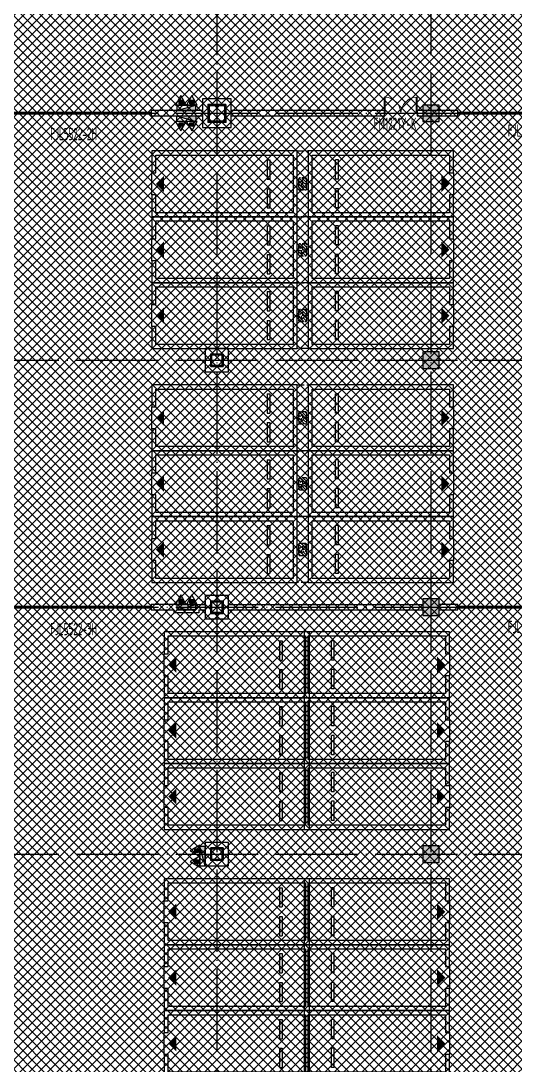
# Model space of a CAD drawing. Extents: x -473190 to 2138458, y -81875 to 2633646.
# Drawn here: x 992864 to 1010872, y 117504 to 155559 of the extents above; entities that cross this region are included whole.
import ezdxf

# ---------------------------------------------------------------- set-up
doc = ezdxf.new("R2010")
doc.units = 0
doc.header["$LTSCALE"] = 1000
doc.linetypes.add('DASH', pattern=[0.35, 0.25, -0.1])
doc.linetypes.add('DOTE', pattern=[2.42, 2, -0.2, 0.02, -0.2])
for name, color, linetype in [('00-停车位', 67, 'Continuous'), ('A-COLUMN', 2, 'Continuous'), ('A-PUB_HATCH', 8, 'Continuous'), ('A-WALL', 2, 'Continuous'), ('car', 252, 'Continuous'), ('DOOR_FIRE', 4, 'Continuous'), ('DOOR_FIRE_TEXT', 7, 'Continuous'), ('DOTE', 1, 'DOTE'), ('PUB_HATCH', 8, 'Continuous'), ('W-EQUIP_消火栓', 7, 'Continuous'), ('W-EQUIP_灭火器', 7, 'Continuous')]:
    doc.layers.add(name, color=color, linetype=linetype)
doc.layers.add('钢柱', color=51, linetype='Continuous', lineweight=35)
doc.styles.add('_TCH_WINDOW', font='tssdeng.shx', dxfattribs={"width": 0.8, "height": 3.5, "bigfont": 'tssdchn.shx'})

# ---------------------------------------------------------------- blocks, each defined once
blk = doc.blocks.new('车位2400x5300')
at = {"layer": '00-停车位', "color": 251}
for p, q in [((-875, -1000), (-175, -1000)), ((-875, -1100), (-875, -1000)), ((-875, -1100), (-175, -1100)), ((-175, -1100), (-175, -1000)), ((175, -1000), (875, -1000)), ((175, -1100), (175, -1000)), ((175, -1100), (875, -1100)), ((875, -1100), (875, -1000)), ((400, -5300), (-400, -5300))]:
    blk.add_line(p, q, dxfattribs=at)
blk.add_lwpolyline([(400, -5150), (400, -5300), (1200, -5300), (1200, 0), (-1200, 0), (-1200, -5300), (-400, -5300), (-400, -5150), (-1050, -5150), (-1050, -150), (1050, -150), (1050, -5150), (400, -5150)], dxfattribs=at)
blk.add_lwpolyline([(0, -5150, 0, 600, 0), (0, -4850, 600, 600, 0)], format="xyseb", dxfattribs=at)
blk = doc.blocks.new('A$C2EF10B80')
at = {"layer": 'A-PUB_HATCH'}
h = blk.add_hatch(dxfattribs=at)
h.set_pattern_fill('ANSI31', color=256, scale=50, angle=-16.4434)
h.set_pattern_definition([(45, (6188.46, 7099.97), (-56.1266, 56.1266), [])])
h.paths.add_polyline_path([(-983, -100, 0.414214), (-1033, -50), (-1184, -50), (-1091, -207), (-1210, -207), (-1204, -250), (-983, -250)])
h.paths.add_polyline_path([(-983, -250), (-1204, -250), (-1190, -350), (-1033, -350, 0.414213), (-983, -300)])
h.paths.add_polyline_path([(-1262, -250), (-1417, -250), (-1417, -300, 0.414215), (-1367, -350), (-1207, -350)])
h.paths.add_polyline_path([(-1221, -50), (-1367, -50, 0.414214), (-1417, -100), (-1417, -250), (-1262, -250), (-1320, -146), (-1212, -146)])
at = {"layer": 'car', "linetype": 'DASH', "ltscale": 0.5}
blk.add_line((-1367, -350), (-1033, -350), dxfattribs=at)
at = {"layer": 'car', "linetype": 'DASH'}
blk.add_lwpolyline([(-2400, 0), (0, 0), (0, -400), (-2400, -400)], close=True, dxfattribs=at)
at = {"layer": 'car', "linetype": 'DASH', "ltscale": 0.5}
blk.add_lwpolyline([(-1320, -146), (-1185, -390), (-1210, -207), (-1091, -207), (-1227, 23), (-1212, -146)], close=True, dxfattribs=at)
for points in [[(-1367, -50, 0.414214), (-1417, -100), (-1417, -300)], [(-1033, -350, 0.414214), (-983, -300), (-983, -100, 0.414214), (-1033, -50), (-1367, -50)]]:
    blk.add_lwpolyline(points, format="xyb", dxfattribs=at)
at = {"layer": 'car', "linetype": 'DASH'}
blk.add_arc((-1367, -300), 50, 180, 270, dxfattribs=at)
blk = doc.blocks.new('A$C77CA03F4')
at = {"rotation": 16.44344089606073}
for p in [(6792, 2422), (4490, 1742), (2189, 1063)]:
    blk.add_blockref('A$C2EF10B80', p, dxfattribs=at)
blk = doc.blocks.new('A$C00330F2E')
at = {"layer": 'A-COLUMN'}
for p, q in [((58975, 200), (57925, 200)), ((57925, 200), (57925, -850)), ((58975, -850), (58975, 200)), ((57925, -850), (58975, -850)), ((58875, -8900), (58025, -8900)), ((58025, -8900), (58025, -9750)), ((58875, -9750), (58875, -8900)), ((58025, -9750), (58875, -9750)), ((58875, -17900), (58025, -17900)), ((58025, -17900), (58025, -18750)), ((58875, -18750), (58875, -17900)), ((58025, -18750), (58875, -18750)), ((58875, -26900), (58025, -26900)), ((58025, -26900), (58025, -27750)), ((58875, -27750), (58875, -26900)), ((58025, -27750), (58875, -27750))]:
    blk.add_line(p, q, dxfattribs=at)
at = {"layer": '钢柱', "color": 4, "lineweight": 35}
for points in [[(58775, 0), (58125, 0), (58125, -650), (58775, -650)], [(58735, -610), (58165, -610), (58165, -40), (58735, -40)], [(58675, -9100), (58225, -9100), (58225, -9550), (58675, -9550)], [(58645, -9520), (58255, -9520), (58255, -9130), (58645, -9130)], [(58675, -18100), (58225, -18100), (58225, -18550), (58675, -18550)], [(58645, -18520), (58255, -18520), (58255, -18130), (58645, -18130)], [(58675, -27100), (58225, -27100), (58225, -27550), (58675, -27550)], [(58645, -27520), (58255, -27520), (58255, -27130), (58645, -27130)]]:
    blk.add_lwpolyline(points, close=True, dxfattribs=at)
blk = doc.blocks.new('$TwtSys$00000434')
for p, q in [((-0.5, 0.5), (-0.5, -0.5)), ((-0.5, -0.5), (0.5, 0.5)), ((0.5, 0.5), (-0.5, 0.5)), ((0.5, -0.5), (0.5, 0.5)), ((-0.5, -0.5), (0.5, -0.5))]:
    blk.add_line(p, q)
blk.add_solid([(0.5, -0.5), (0.5, 0.5), (-0.5, -0.5)])
blk = doc.blocks.new('$TwtSys$00000546')
h = blk.add_hatch()
h.set_pattern_fill('ANSI31', color=256, scale=200, style=0)
h.set_pattern_definition([(45, (-38543.802, -6670.83), (-17.67767, 17.67767), [])])
h.paths.add_polyline_path([(-65, 174), (65, 174), (65, 44), (-65, 44)])
for points in [[(0, 344), (-198, 0), (198, 0)], [(-65, 174), (65, 174), (65, 44), (-65, 44)]]:
    blk.add_lwpolyline(points, close=True)
blk = doc.blocks.new('ADFASDF')
h = blk.add_hatch()
h.set_pattern_fill('ANSI37', color=8, scale=150)
h.set_pattern_definition([(45, (0, 0), (-168.3798, 168.3798), []), (135, (0, 0), (-168.3798, -168.3798), [])])
h.paths.add_polyline_path([(521397, 239186), (521397, 224886), (539697, 224886), (539697, 169261), (524947, 169261), (524947, 171211), (527822, 171211), (527922, 176611), (501318, 176611), (501125, 109884), (530547, 109887), (530547, 107449), (538188, 100503), (536147, 98236), (540086, 94690), (517812, 69953), (517812, 59790), (482108, 20136), (405247, 20136), (405247, 26086), (391997, 40436), (391997, 64736), (399997, 64738), (399997, 239186), (409022, 239186)])
blk = doc.blocks.new('$DorLib2D$00000213')
at = {"color": 0, "linetype": 'DASH', "const_width": 0.02}
blk.add_lwpolyline([(0.5, 0), (-0.5, 0)], dxfattribs=at)
blk = doc.blocks.new('$DorLib2D$00000002')
for p, q in [((-0.5, 0), (-0.5, 0.4875)), ((-0.475, 0.4875), (-0.5, 0.4875)), ((-0.475, 0), (-0.475, 0.4875)), ((0.475, 0), (0.475, 0.4875)), ((0.475, 0.4875), (0.5, 0.4875)), ((0.5, 0), (0.5, 0.4875)), ((-0.5, 0), (-0.475, 0)), ((0.5, 0), (0.475, 0))]:
    blk.add_line(p, q)
at = {"lineweight": 13}
for centre, start, end in [((-0.4875, 0), 0, 88.53072), ((0.4875, 0), 91.46928, 180)]:
    blk.add_arc(centre, 0.4875, start, end, dxfattribs=at)
blk = doc.blocks.new('_FZH')
blk.add_lwpolyline([(-0.5, -0.5), (0.5, -0.5), (0.5, 0.5), (-0.5, 0.5)], close=True)
at = {"layer": 'PUB_HATCH'}
blk.add_solid([(-0.5, -0.5), (0.5, -0.5), (-0.5, 0.5), (0.5, 0.5)], dxfattribs=at)

msp = doc.modelspace()

# ---------------------------------------------------------------- linework, layer by layer
at = {"layer": 'A-COLUMN'}
for p, q in [((1000531.7, 152717.4), (999481.7, 152717.4)), ((999481.7, 152717.4), (999481.7, 151667.4)), ((1000531.7, 151667.4), (1000531.7, 152717.4)), ((999481.7, 151667.4), (1000531.7, 151667.4)), ((1000431.7, 134617.4), (999581.7, 134617.4)), ((999581.7, 134617.4), (999581.7, 133767.4)), ((1000431.7, 133767.4), (1000431.7, 134617.4)), ((999581.7, 133767.4), (1000431.7, 133767.4)), ((1000431.7, 125617.4), (999581.7, 125617.4)), ((999581.7, 125617.4), (999581.7, 124767.4)), ((1000431.7, 124767.4), (1000431.7, 125617.4)), ((999581.7, 124767.4), (1000431.7, 124767.4))]:
    msp.add_line(p, q, dxfattribs=at)
at = {"layer": 'A-WALL'}
for p, q in [((999481.7, 152292.4), (997606.7, 152292.4)), ((997606.7, 152292.4), (997606.7, 152092.4)), ((1006106.7, 152292.4), (1000531.7, 152292.4)), ((1006106.7, 152092.4), (1006106.7, 152292.4)), ((1008780.7, 152292.4), (1007306.7, 152292.4)), ((1007306.7, 152292.4), (1007306.7, 152092.4)), ((1008780.7, 152092.4), (1008780.7, 152292.4)), ((997606.7, 152092.4), (999481.7, 152092.4)), ((1000531.7, 152092.4), (1006106.7, 152092.4)), ((1007306.7, 152092.4), (1008780.7, 152092.4)), ((998542.1, 134292.4), (997606.7, 134292.4)), ((997606.7, 134292.4), (997606.7, 134092.4)), ((997606.7, 134092.4), (998442.1, 134092.4)), ((998442.1, 134092.4), (998442.1, 133992.4)), ((999342.1, 133992.4), (998442.1, 133992.4)), ((998542.1, 134292.4), (998542.1, 134092.4)), ((999242.1, 134092.4), (998542.1, 134092.4)), ((999242.1, 134292.4), (999242.1, 134092.4)), ((999242.1, 134292.4), (999581.7, 134292.4)), ((999342.1, 134092.4), (999342.1, 133992.4)), ((999342.1, 134092.4), (999581.7, 134092.4)), ((1000431.7, 134292.4), (1007506.7, 134292.4)), ((1000431.7, 134092.4), (1007506.7, 134092.4)), ((1008780.7, 134292.4), (1008106.7, 134292.4)), ((1008106.7, 134092.4), (1008780.7, 134092.4)), ((1008780.7, 134092.4), (1008780.7, 134292.4))]:
    msp.add_line(p, q, dxfattribs=at)
at = {"layer": 'DOTE', "color": 16, "linetype": 'DOTE', "ltscale": 1.5}
for p, q in [((1000006.7, 171823.5), (1000006.7, -58315.4)), ((900498, 152192.4), (1024406.7, 152192.4)), ((900498, 143192.4), (1024406.7, 143192.4)), ((900498, 134192.4), (1024406.7, 134192.4)), ((900498, 125192.4), (1024406.7, 125192.4))]:
    msp.add_line(p, q, dxfattribs=at)
at = {"layer": 'DOTE', "color": 127, "linetype": 'DOTE', "ltscale": 1.5}
msp.add_line((1007806.7, 171823.5), (1007806.7, -58315.4), dxfattribs=at)

# ---------------------------------------------------------------- block references
for name, p in [('ADFASDF', (518159.5, -74243.9)), ('A$C00330F2E', (941556.7, 152517.4)), ('A$C00330F2E', (941556.7, 152517.4))]:
    msp.add_blockref(name, p)
at = {"rotation": 73.55655642770577}
for p in [(1003331.7, 143617.4), (1003331.7, 135092.4)]:
    msp.add_blockref('A$C77CA03F4', p, dxfattribs=at)
at = {"layer": '00-停车位'}
for p, rotation in [((1002931.7, 149617.4), 270), ((1003331.7, 149617.4), 90), ((1002931.7, 147217.4), 270), ((1003331.7, 147217.4), 90), ((1002931.7, 144817.4), 270), ((1003331.7, 144817.4), 90), ((1002931.7, 141092.4), 270), ((1003331.7, 141092.4), 90), ((1002931.7, 138692.4), 270), ((1003331.7, 138692.4), 90), ((1002931.7, 136292.4), 270), ((1003331.7, 136292.4), 90), ((1003381.7, 132092.4), 270), ((1003181.7, 132092.4), 90), ((1003381.7, 129692.4), 270), ((1003181.7, 129692.4), 90), ((1003381.7, 127292.4), 270), ((1003181.7, 127292.4), 90), ((1003381.7, 123092.4), 270), ((1003181.7, 123092.4), 90), ((1003381.7, 120692.4), 270), ((1003181.7, 120692.4), 90), ((1003381.7, 118292.4), 270), ((1003181.7, 118292.4), 90)]:
    msp.add_blockref('车位2400x5300', p, dxfattribs=dict(at, rotation=rotation))
at = {"layer": 'A-COLUMN', "xscale": 600, "yscale": 600, "zscale": 600, "rotation": 90}
for p in [(1007806.7, 152192.4), (1007806.7, 143192.4), (1007806.7, 134192.4), (1007806.7, 125192.4)]:
    msp.add_blockref('_FZH', p, dxfattribs=at)
at = {"layer": 'DOOR_FIRE'}
ref = msp.add_blockref('$DorLib2D$00000002', (1006706.7, 152192.4), dxfattribs=dict(at, xscale=1200, yscale=-1200, zscale=200, rotation=180))
ref.add_attrib('A', 'FM1221Y-K', (1005720.4, 151589.3), dxfattribs={"layer": 'DOOR_FIRE_TEXT', "height": 446.25, "style": '_TCH_WINDOW', "width": 0.564706})
ref = msp.add_blockref('$DorLib2D$00000213', (994856.7, 152192.4), dxfattribs=dict(at, xscale=-5500, yscale=-5500, zscale=200, rotation=180))
ref.add_attrib('A', 'FJL5522-2H', (993931.1, 151209), dxfattribs={"layer": 'DOOR_FIRE_TEXT', "height": 446.25, "style": '_TCH_WINDOW', "width": 0.564706})
ref = msp.add_blockref('$DorLib2D$00000213', (1011530.7, 152192.4), dxfattribs=dict(at, xscale=-5500, yscale=-5500, zscale=200, rotation=180))
ref.add_attrib('A', 'FJL5522-2H', (1010605.1, 151338.2), dxfattribs={"layer": 'DOOR_FIRE_TEXT', "height": 446.25, "style": '_TCH_WINDOW', "width": 0.564706})
ref = msp.add_blockref('$DorLib2D$00000213', (994856.7, 134192.4), dxfattribs=dict(at, xscale=5500, yscale=5500, zscale=200))
ref.add_attrib('A', 'FJL5522-3H', (993931.1, 133169.5), dxfattribs={"layer": 'DOOR_FIRE_TEXT', "height": 446.25, "style": '_TCH_WINDOW', "width": 0.564706})
ref = msp.add_blockref('$DorLib2D$00000213', (1011530.7, 134192.4), dxfattribs=dict(at, xscale=5500, yscale=5500, zscale=200))
ref.add_attrib('A', 'FJL5522-3H', (1010605.1, 133249.5), dxfattribs={"layer": 'DOOR_FIRE_TEXT', "height": 446.25, "style": '_TCH_WINDOW', "width": 0.564706})
at = {"layer": 'W-EQUIP_消火栓', "xscale": 700, "yscale": 200, "zscale": 700}
for p in [(998892.1, 152392.4), (998892.1, 134192.4)]:
    msp.add_blockref('$TwtSys$00000434', p, dxfattribs=at)
at = {"layer": 'W-EQUIP_消火栓', "yscale": 200, "zscale": 700}
for p, xscale, rotation in [((998892.1, 151992.4), -700, 180), ((999481.7, 125117.4), 700, 90)]:
    msp.add_blockref('$TwtSys$00000434', p, dxfattribs=dict(at, xscale=xscale, rotation=rotation))
at = {"layer": 'W-EQUIP_灭火器'}
for p in [(998693.7, 152492.4), (999090.5, 152492.4), (998693.7, 134292.4), (999090.5, 134292.4)]:
    msp.add_blockref('$TwtSys$00000546', p, dxfattribs=at)
for p, rotation in [((998693.7, 151892.4), 179.9999999999923), ((999090.5, 151892.4), 179.9999999999923), ((999381.7, 125315.7), 90), ((999381.7, 124919), 90)]:
    msp.add_blockref('$TwtSys$00000546', p, dxfattribs=dict(at, rotation=rotation))

doc.saveas('drawing.dxf')
